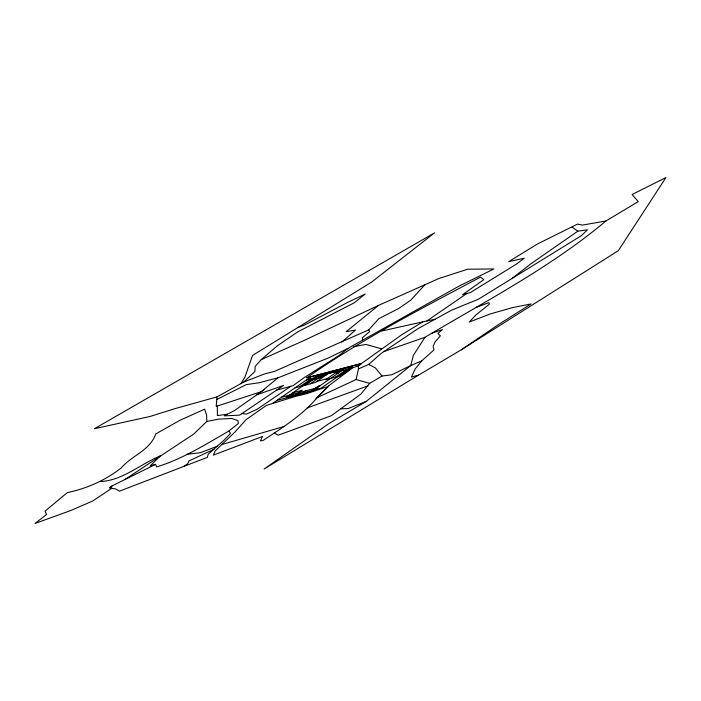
<?xml version="1.0" encoding="UTF-8"?>
<svg xmlns="http://www.w3.org/2000/svg" width="701" height="701" viewBox="0 0 701 701"><rect width="100%" height="100%" fill="white"/><g stroke="black" fill="none" stroke-linecap="round" stroke-linejoin="round"><path stroke-width="1.05" d="M216.977 396.889L216.206 406.414L261.298 391.657L277.894 377.848L328.567 357.939L347.889 348.45L459.12 286.061L493.863 268.965L467.716 269.193L439.063 278.446L378.566 305.373L304.225 340.397L261.263 359.622L255.138 366.413L254.936 371.451L243.817 382.001L216.977 396.889L175.197 408.578L149.725 416.552L94.398 428.723L434.55 232.846L371.591 282.117L252.5 355.486L244.938 377.112L240.951 383.596M315.389 399.465L328.173 386.391L306.696 393.673L295.664 396.345L266.485 405.38L246.086 419.654L235.028 431.965L215.26 450.822L213.332 455.133L262.498 436.478L260.395 440.833L262.831 440.596C282.117 427.864 302.096 415.448 317.176 397.642L356.099 379.539L358.456 368.901L358.22 365.878L361.401 363.547L306.644 377.865C361.576 339.407 421.327 308.598 480.43 277.132L483.839 279.655L462.467 294.762L470.511 292.475L516.435 264.093L524.252 258.178L508.628 261.683L537.693 243.852L577.51 224.101L582.513 225.082L605.918 220.99L638.269 201.608L632.1 194.545L665.95 177.537L618.282 250.713L461.267 349.808L418.444 375.184L264.119 469.013L329.198 423.386L366.211 401.401L410.768 365.536L421.722 360.892L433.91 349.948L433.113 346.294L435.155 341.825L440.333 335.849L437.906 333.439L442.489 329.584L432.114 333.115M605.918 220.99C550.828 267.23 486.547 300.624 425.008 337.26L413.318 355.442L410.768 365.536L391.833 374.746L382.071 376.025L369.707 383.333L360.919 394.058L331.284 415.737L278.253 435.207L274.222 433.034M421.722 360.892L415.185 368.945L411.426 377.033L418.444 375.184M243.817 382.001L264.925 373.808L274.266 371.495L368.717 329.856L378.934 318.622L398.597 308.571L410.786 300.133L425.043 284.562M317.176 397.642L328.953 385.576M206.83 421.459L193.634 434.129L124.734 479.615L112.178 485.837L109.768 487.94L115.674 488.965L119.485 491.147L207.286 457.402L208.215 454.187L223.724 440.447L230.471 433.428L229.043 430.913L238.279 423.535L237.946 420.653L231.68 418.436L218.177 419.198L206.83 421.459L206.611 415.194L204.666 409.191L180.017 420.241L155.762 433.91C150.093 450.506 131.806 455.44 121.124 467.996C105.369 480.308 86.889 488.544 67.34 492.593L45.03 511.195L46.581 514.508L35.05 523.463L70.845 510.494L92.681 501.022L111.915 488.194L109.768 487.94L112.178 485.837M341.895 342.044L355.451 330.092L346.18 331.669L378.566 305.373M358.456 368.901L368.647 364.432L381.3 353.313L418.12 328.567L451.742 310.087L478.441 299.196L581.409 235.65L587.482 229.814L577.826 231.181L530.85 263.821L512.238 278.297M261.263 359.622L277.403 345.759L297.881 331.792L354.391 302.718L365.151 294.034L346.75 302.867L304.059 325.282L298.021 327.446M347.889 348.45L339.1 355.486L303.331 378.172L293.079 385.664L276.641 390.115M327.621 386.575L352.717 367.736L358.22 365.878L401.726 334.763L422.773 321.873M461.267 349.808L499.655 323.801L530.946 303.971L512.51 307.599L490.262 313.96L469.232 322.074L475.953 314.915L489.438 304.146L488.877 302.622L476.286 307.353M290.819 386.277L257.337 409.121L246.533 414.107L241.933 413.564M256.925 394.759L283.616 385.401L239.593 415.141L224.311 415.859L234.581 410.497L264.61 389.309M272.347 403.566L311.183 376.682L361.401 363.547M300.124 386.505L311.472 378.654M305.207 385.164L316.563 377.304M289.084 397.195L293.623 394.05M310.298 383.815L321.645 375.964M295.585 394.847L302.201 390.264L292.834 392.744M325.29 374.281L320.357 377.699L310.999 380.17M301.281 393.962L305.829 390.825M311.857 390.536L318.464 385.962L320.462 385.436M341.44 370.058L336.62 373.388L338.618 372.862M313.846 390.01L343.42 369.541L315.993 376.709M335.709 377.085L347.056 369.234M381.957 330.951L426.891 320.953L466.805 293.509M184.161 466.069L187.666 463.729L189.077 460.864L213.998 449.297M229.043 430.913C205.787 444.346 182.453 459.032 156.647 466.936L155.561 464.342L150.145 465.928L160.503 455.781C140.883 463.799 122.517 480.509 100.742 481.517M216.714 399.561L246.165 384.639L259.177 382.72L277.894 377.848M124.734 479.615L155.569 464.342M366.211 401.401L348.143 408.56L340.923 408.814M217.38 446.204L200.468 452.662L186.852 454.309M307.327 407.886L367.937 385.848M383.789 351.622L425.008 337.26M221.858 444.53L284.212 426.436M306.39 379.995L326.727 374.614M336.892 371.924L352.139 367.885L340.791 375.745L325.544 379.784L338.469 370.838L328.296 373.528L315.38 382.474L295.042 387.855M316.948 381.379L327.122 378.689M281.425 397.283L318.026 387.592L313.487 390.737L276.886 400.42M426.891 320.953L435.102 319.235M353.646 346.68L365.869 344.436L381.528 348.809M227.562 414.168L217.389 415.597L217.319 406.045M356.099 379.539L369.707 383.333M368.647 364.432L375.254 367.815L382.071 376.025M572.077 227.071L577.826 231.181M368.717 329.856L369.699 331.538L362.294 337.803L362.68 340.213M317.606 375.596L286.227 397.318L321.216 388.065L352.594 366.334L317.606 375.596"/></g></svg>
